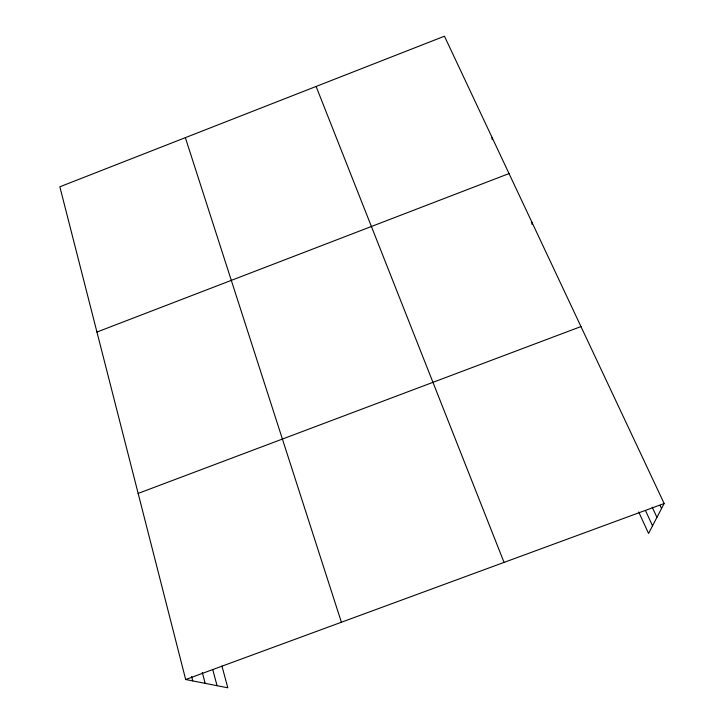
<?xml version="1.0" encoding="UTF-8"?>
<svg xmlns="http://www.w3.org/2000/svg" width="724" height="724" viewBox="0 0 724 724"><rect width="100%" height="100%" fill="white"/><g stroke="black" fill="none" stroke-linecap="round" stroke-linejoin="round"><path stroke-width="1.09" d="M221.933 666.044L227.816 687.8L185.679 679.528L59.848 186.792L444.455 36.2L664.152 503.506L648.559 533.443L638.713 511.968M96.944 332.044L509.035 173.57M138.148 493.415L580.965 326.56M185.679 679.528L664.152 503.506M660.107 505.479L661.537 508.519M652.215 507.207L656.93 517.361M645.491 510.556L652.532 525.814M316.107 86.455L504.058 562.403M185.353 137.65L341.393 622.242M212.72 669.438L217.055 685.691M202.322 672.533L205.163 683.356M191.616 676.587L192.729 680.913M492.058 137.46L492.211 139.596M531.905 222.214L531.923 224.34"/></g></svg>
